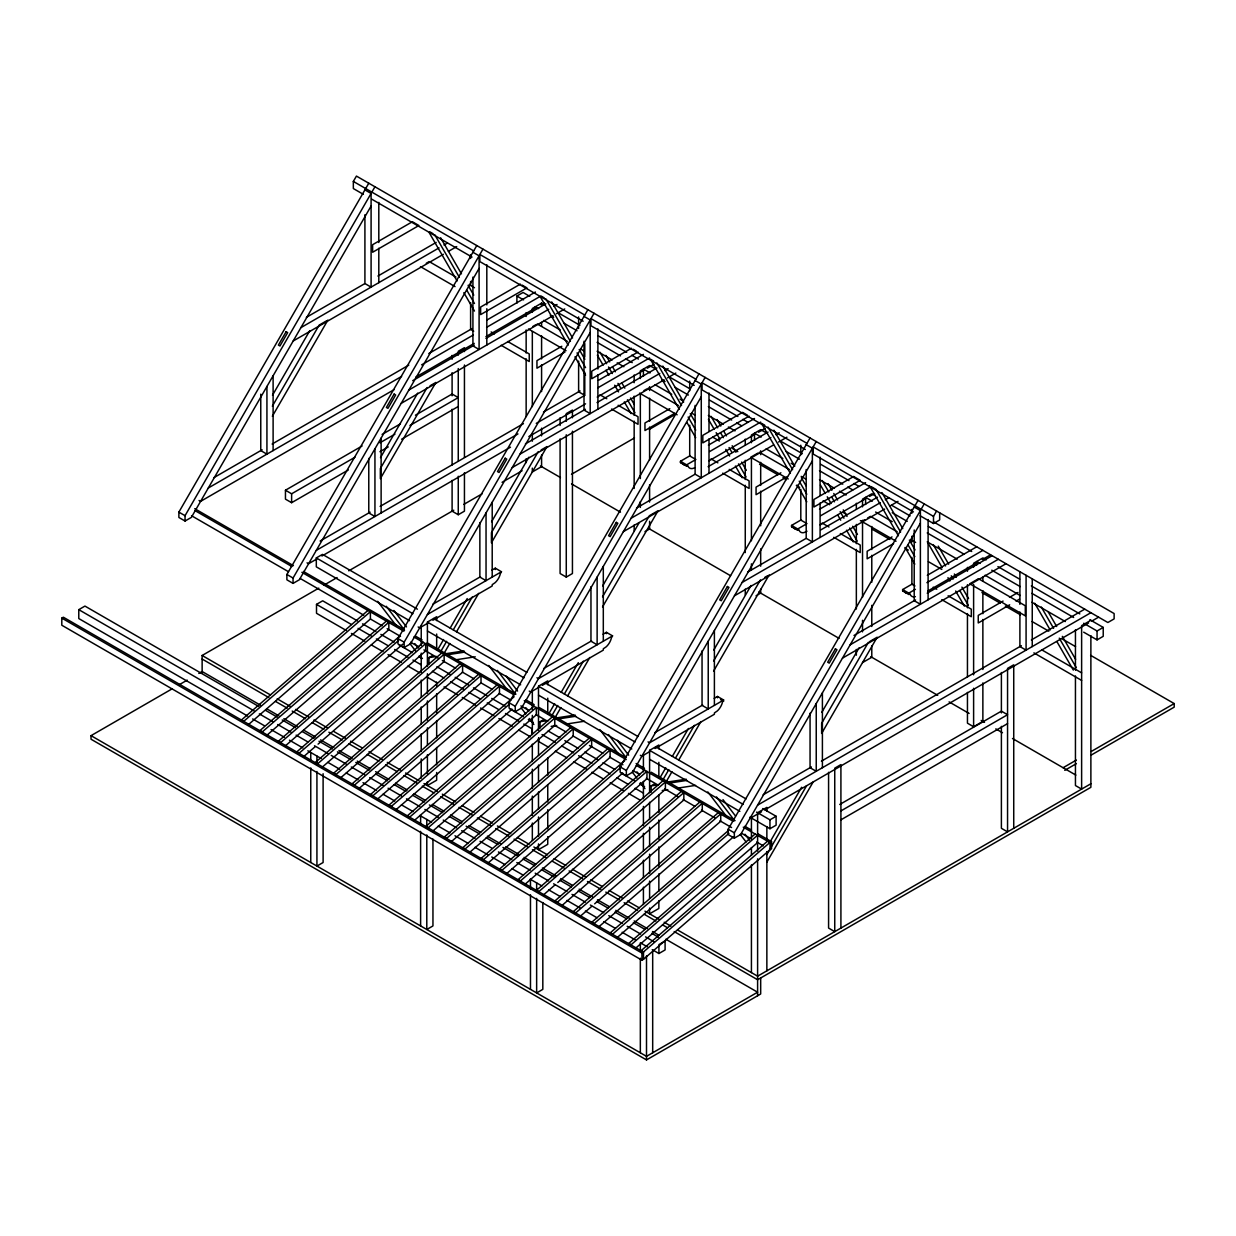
<?xml version="1.0" encoding="UTF-8"?>
<svg xmlns="http://www.w3.org/2000/svg" width="1236" height="1236" viewBox="0 0 1236 1236"><rect width="100%" height="100%" fill="white"/><g stroke="black" fill="none" stroke-linecap="round" stroke-linejoin="round"><path stroke-width="1.5" d="M363.369 194.346L353.341 188.552L353.341 181.429L356.431 176.084L1114.13 613.55L1114.13 618.896L1107.858 622.511L933.582 521.901M371.094 206.057L191.333 517.405L185.045 521.02L178.88 517.467L178.88 512.121L368.776 183.206M185.045 521.02L185.045 515.675L374.941 186.775M272.492 395.273L309.742 330.723M272.337 406.211L319.151 325.114L326.428 320.927M272.337 416.285L327.88 320.078M479.089 268.413L299.344 579.761L293.056 583.392L286.891 579.823L286.891 574.477L476.787 245.562M293.056 583.392L293.056 578.046L482.952 249.131M380.487 457.629L417.753 393.079M427.162 387.486L380.348 468.568L380.348 478.656L435.891 382.434L430.066 385.802M590.19 332.546L410.429 643.894L404.157 647.525L397.977 643.956L397.977 638.61L587.872 309.711M404.157 647.525L404.157 642.179L594.053 313.28M491.588 521.762L528.853 457.227M538.263 451.619L491.434 532.716L491.434 542.789L546.992 446.582L541.167 449.935M437.884 649.363L443.57 639.537M450.182 628.058L467.223 598.564M440.974 651.14L446.644 641.314M453.272 629.835L472.198 597.065M443.987 653.473L449.78 643.446M456.532 631.766L478.703 593.342M701.275 396.694L521.53 708.043L515.242 711.658L509.077 708.104L509.077 702.759L698.973 373.844M515.242 711.658L515.242 706.312L705.138 377.413M602.674 585.895L638.981 523.013M602.535 596.849L649.348 515.752L658.077 510.715L602.535 606.922M548.985 713.496L554.655 703.67M561.283 692.191L578.309 662.697M552.059 715.289L557.745 705.447M564.373 693.983L583.299 661.198M555.088 717.606L560.866 707.595M567.618 695.899L589.804 657.49M812.376 460.827L632.616 772.176L626.343 775.806L620.163 772.237L620.163 766.892L810.059 437.992M626.343 775.806L626.343 770.461L816.239 441.546M713.775 650.043L751.04 585.493M713.62 660.982L760.449 579.9M713.62 671.071L769.178 574.864M660.07 777.645L665.756 767.803M672.369 756.339L688.467 728.467M663.16 779.422L668.83 769.595M675.459 758.116L694.385 725.331M666.173 781.755L671.967 771.727M678.718 760.032L700.889 721.623M920.387 523.183L740.627 834.532L734.338 838.162L728.174 834.594L728.174 829.248L918.07 500.348M734.338 838.162L734.338 832.817L924.234 503.902M939.669 512.816L939.669 519.939L933.504 523.508L933.504 516.385L936.579 511.04M821.785 712.399L859.051 647.849M868.444 642.256L821.631 723.338L821.631 733.427L877.174 637.22L869.912 641.407M769.456 842.983L801.623 787.255M766.861 854.586L806.598 785.756M766.861 862.156L813.149 781.971M368.081 610.321L241.561 719.893L243.863 721.221L370.398 611.65L370.398 619.004L248.235 724.79M386.513 620.966L259.993 730.538L262.31 731.866L388.83 622.295L388.83 629.649L266.667 735.435M399.135 636.648L278.424 741.183L280.742 742.512L398.548 640.495M285.114 746.08L402.905 644.064M423.392 642.256L296.872 751.828L299.189 753.157L425.709 643.585L425.709 650.939L318.085 744.134M303.546 756.726L315.18 746.652M441.839 652.902L315.304 762.473L317.621 763.802L444.141 654.23L444.141 661.584L321.993 767.371M460.271 663.547L333.751 773.118L336.068 774.447L462.588 664.875L462.588 672.23L340.425 778.016M478.703 674.192L352.183 783.763L354.5 785.092L481.02 675.52L481.02 682.875L358.857 788.661M497.15 684.837L370.63 794.408L372.932 795.737L499.468 686.165L499.468 693.52L377.304 799.306M514.13 696.733L389.062 805.053L391.379 806.382L509.17 704.365M395.736 809.951L512.09 709.201M534.029 706.127L407.494 815.698L409.811 817.027L536.331 707.455L536.331 714.81L414.184 820.596M552.461 716.772L425.941 826.343L428.259 827.672L554.779 718.101L554.779 725.455L432.615 831.241M570.908 727.417L444.373 836.988L446.69 838.317L573.21 728.746L573.21 736.1L451.047 841.886M589.34 738.062L462.82 847.633L465.138 848.962L591.658 739.391L591.658 746.745L469.495 852.531M607.772 748.707L481.252 858.278L483.57 859.607L610.09 750.036L610.09 757.39L487.926 863.176M624.767 760.603L499.699 868.923L502.001 870.252L621.26 766.984M506.374 873.821L622.712 773.072M644.651 769.997L518.131 879.568L520.449 880.913L646.969 771.326L646.969 778.68L524.806 884.466M663.099 780.642L536.563 890.214L538.881 891.558L665.401 781.986L665.401 789.325L557.791 882.519M543.253 895.111L554.887 885.038M681.53 791.287L555.01 900.859L557.328 902.203L683.848 792.631L683.848 799.97L561.685 905.756M699.962 801.932L573.442 911.504L575.76 912.848L702.28 803.276L702.28 810.615L594.67 903.81M580.117 916.401L591.766 906.328M718.41 812.577L591.889 922.149L594.207 923.493L720.727 813.921L720.727 821.26L598.564 927.046M728.128 830.777L610.321 932.794L612.639 934.138L728.977 833.373M616.996 937.707L733.35 836.942M755.289 833.867L628.769 943.439L631.071 944.783L757.606 835.212M635.443 948.352L757.606 842.55M767.71 841.036L641.19 950.608L643.492 951.952L643.492 959.29L641.947 960.187L61.8 625.231L61.8 618.108L63.345 617.212L643.492 952.168L641.947 953.064L61.8 618.108M643.492 951.952L770.028 842.38L770.028 849.719L643.492 959.29M306.358 317.358L364.605 283.739M377.922 276.045L436.184 242.41M300.889 327.648L439.027 247.895M444.018 245.022L447.339 243.09M426.281 263.268L429.186 261.599L455.945 277.034M293.164 341.012L443.369 254.292M448.374 251.402L456.717 246.582M520.387 284.11L480.634 307.053L480.634 314.608L526.922 287.88L522.009 285.053M516.895 303.16L516.895 296.037L523.075 292.469L529.75 296.331M213.797 477.699L262.125 449.811M272.121 444.033L408.761 365.145M428.768 353.589L472.09 328.575M487.092 319.923L535.42 292.02M208.297 488.004L401.607 376.408M421.6 364.852L473.264 335.033M486.598 327.339L539.916 296.547M541.584 303.16L532.33 308.506L532.33 312.353M394.129 389.618L200.587 501.368L199.042 500.472M415.821 377.104L474.222 343.392M485.902 336.64L535.945 307.749M540.951 304.859L544.288 302.928M412.7 380.688L474.284 345.122M485.933 338.401L545.848 303.809M408.884 390.004L548.691 309.294M553.682 306.42L557.019 304.489M532.84 326.474L535.744 324.79M401.175 403.369L553.048 315.69M556.385 313.759L564.728 308.954M247.633 716.046L78.78 618.556L78.78 609.657L84.944 606.088L258.818 706.482M348.289 469.989L291.619 502.697L285.454 499.143L285.454 490.228L362.102 445.98M382.109 434.423L400.433 423.84M415.435 415.188L452.098 394.021L458.262 397.59L409.935 425.493M285.454 490.228L291.619 493.797L354.948 457.243M379.946 442.797L394.948 434.145M561.793 346.281L536.949 360.634L536.949 368.189L565.053 351.966M379.946 451.712L388.274 446.907M401.607 439.213L458.262 406.49M631.472 348.243L591.735 371.186L591.735 378.741L638.023 352.028M320.139 541.028L370.136 512.168M380.132 506.389L523.446 423.654M543.438 412.098L580.101 390.947M598.425 380.364L643.415 354.377M316.308 550.36L517.946 433.944M536.269 423.361L584.597 395.458M597.93 387.764L649.595 357.946M409.579 620.688L316.308 566.845L316.308 557.93L322.488 554.377L417.413 609.178M316.941 558.904L308.598 563.724L307.053 562.828M321.947 556.015L510.483 447.169M528.838 436.571L585.555 403.817M597.235 397.08L643.956 370.105M647.293 368.173L653.968 364.326M525.455 443.863L585.37 409.27M597.034 402.55L656.949 367.957M519.985 454.153L659.792 373.442M664.783 370.553L668.104 368.637M643.925 390.607L646.83 388.923M512.276 467.517L664.134 379.838M667.471 377.907L675.829 373.087M202.132 673.296L202.132 655.482L318.78 588.135M323.786 585.246L337.104 577.552M348.768 570.816L453.766 510.205M463.763 504.427L482.086 493.844M502.079 482.303L522.086 470.761M452.098 480.402L452.098 511.163L458.262 514.732L464.442 511.163L464.442 472.708M346.435 630.561L316.509 613.288L316.509 604.373L322.689 600.804L357.59 620.966M760.681 977.954L760.681 993.991L646.505 1059.916L91.031 739.221L91.031 735.652L172.283 688.746M178.911 684.914L187.208 680.124M198.811 673.435L202.132 671.519L260.518 705.215M669.804 408.652L644.96 422.99L644.96 430.545L674.717 413.365M571.48 474.315L634.485 437.93M649.41 429.325L674.284 414.956M749.109 416.161L702.82 442.89L702.82 435.335L742.573 412.376L747.471 415.219M432.755 604.28L480.48 576.733M492.005 570.074L495.296 568.174L501.461 571.743L500.317 573.751A10.738 6.195 -60 0 1 498.834 577.753L498.293 578.711A10.738 6.195 -60 0 1 494.91 582.836L492.206 584.659L492.206 585.988L432.878 620.256M694.725 467.733L693.18 468.367A10.738 6.195 -60 0 1 689.796 468.15L689.255 467.811A10.738 6.195 -60 0 1 687.788 465.508L686.629 466.173L680.449 462.619L680.449 461.275L690.321 455.574M708.429 445.13L754.516 418.525M680.449 462.619L681.608 461.94M427.409 614.493L501.461 571.743M680.449 461.275L686.629 464.844L694.848 460.086M709.665 451.542L760.681 422.079M427.409 666.312L427.409 622.079L436.663 616.733L436.663 620.58M427.934 623.098L419.684 627.857L418.154 626.976M709.062 460.796L755.211 434.145M758.518 432.245L765.099 428.444M636.555 507.996L694.802 474.377M708.12 466.683L768.035 432.09M631.071 518.286L770.878 437.575M775.868 434.686L779.205 432.77M757.931 453.071L750.654 457.274L788.228 478.965M623.361 531.65L773.566 444.929M778.572 442.04L786.915 437.22M560.093 438.904L560.093 573.519L566.273 577.088L572.438 573.519L572.438 431.209M644.96 531.65L649.595 528.977L649.595 521.298M428.954 663.948L428.954 657.614L432.028 655.837M780.889 472.785L756.061 487.123L756.061 494.678L787.471 476.555M543.84 668.429L591.58 640.866M603.091 634.222L606.382 632.322L612.562 635.876L611.403 637.884A10.738 6.195 -60 0 1 609.92 641.886L609.379 642.859A10.738 6.195 -60 0 1 606.011 646.969L603.307 648.792L603.307 650.136L542.326 685.347M806.969 531.202L804.265 532.5A10.738 6.195 -60 0 1 800.897 532.299L800.356 531.943A10.738 6.195 -60 0 1 798.873 529.657L797.714 530.321L791.55 526.752L791.55 525.424L801.422 519.723M819.53 509.263L865.602 482.658M791.55 526.752L792.709 526.088A10.738 6.195 -60 0 0 792.971 526.783M612.562 635.876L538.494 678.641L536.949 677.745M791.55 525.424L797.714 528.977L805.949 524.234M820.766 515.675L870.129 487.169M538.494 730.445L538.494 686.212L547.749 680.866L547.749 684.713M539.02 687.247L530.785 692.005L529.24 691.109M820.163 524.929L866.312 498.293M869.603 496.378L874.547 493.535M747.641 572.144L805.903 538.51M820.874 529.858L877.467 497.196M742.172 582.434L880.31 502.681M885.3 499.792L888.638 497.876M764.806 577.382L767.71 575.698M861.755 521.407L864.659 519.723M867.564 518.054L870.484 516.37L897.228 531.82M734.462 595.798L884.652 509.077M889.657 506.188L898.016 501.368M756.061 595.798L760.681 593.125L760.681 589.278M540.039 728.081L540.039 721.747L543.129 719.97M891.99 536.918L867.147 551.271L867.147 558.827L893.597 543.546M654.941 732.562L702.666 705.014M714.192 698.355L717.483 696.455L723.647 700.024L722.504 702.017A10.738 6.195 -60 0 1 721.021 706.034L720.48 706.992A10.738 6.195 -60 0 1 717.096 711.117L714.393 712.94L714.393 714.269L655.065 748.522M915.366 596.648A10.738 6.195 -60 0 1 911.983 596.432L911.457 596.076A10.738 6.195 -60 0 1 909.974 593.79L908.815 594.454L902.635 590.901L902.635 589.557L912.508 583.855M927.324 575.296L976.703 546.791M902.635 590.901L903.794 590.221A10.738 6.195 -60 0 0 904.057 590.916M723.647 700.024L649.595 742.774L648.05 741.894M902.635 589.557L908.815 593.125L915.397 589.325M926.907 582.666L982.867 550.36M649.595 792.662L649.595 750.345L658.85 744.999L658.85 748.846M650.121 751.38L641.87 756.138L640.341 755.258M927.958 590.978L977.398 562.426M982.342 559.568L990.592 554.809M853.999 635.458L915.567 599.908M927.216 593.172L992.137 555.706M850.183 644.79L998.302 559.275M842.458 658.155L1006.011 563.724M862.527 662.604L871.782 657.258L871.782 645.717M651.14 792.214L651.14 785.895L654.215 784.118M1003.076 601.067L978.248 615.404L978.248 622.959L1009.657 604.821M1009.488 597.374L1017.985 592.461M1016.054 601.144L1019.576 599.105M763.091 794.841L811.419 766.938M821.415 761.16L1021.384 645.717M1031.38 639.939L1084.714 609.163M757.606 805.13L1090.878 612.716M1090.878 620.287L1081.624 625.632L1081.624 789.109L1075.444 785.54L1075.444 675.922M749.881 818.495L761.561 811.758M764.899 809.827L1088.592 622.959M1091.913 621.028L1098.588 617.166M756.571 812.114L769.951 819.839L776.115 816.27L776.115 825.184L769.951 828.738L749.881 817.166M1083.678 623.253L1097.058 630.978L1103.223 627.424L1103.223 636.324L1097.058 639.893L1083.678 632.168M770.028 849.719L771.558 848.838L771.558 841.701L770.028 842.597L743.269 827.147M967.448 692.407L967.448 723.184L973.613 726.753L982.867 721.407L982.867 682.936M839.754 804.481L1001.392 711.148L1007.556 714.717L840.913 810.924M840.913 819.839L1007.556 723.632M658.927 953.512L665.092 949.943L665.092 941.029L658.927 944.598L658.927 953.512L652.237 949.65M1063.099 767.726L1076.371 760.063M1091.295 751.457L1174.2 703.578L1174.2 707.146L1091.295 755.011M1064.768 770.337L1076.371 763.632M1090.878 783.763L757.606 976.177L677.529 929.951M445.207 653.798L464.025 650.909M428.954 657.614L436.478 656.455M445.887 655.003L464.705 652.114M454.863 659.947L475.242 656.81M556.308 717.946L575.126 715.041M540.039 721.747L547.563 720.588M558.857 718.858L575.791 716.247M551.148 726.366L556.71 725.517M565.964 724.095L584.473 721.237M667.394 782.079L686.212 779.19M651.14 785.895L658.664 784.736M669.958 782.991L686.892 780.395M662.249 790.515L667.795 789.649M677.05 788.228L695.574 785.385M353.341 181.429L473.697 250.908M584.783 315.056L479.862 254.477L479.862 261.599L583.129 321.221M695.883 379.189L590.962 318.61L590.962 325.748L694.215 385.354M806.969 443.338L702.048 382.758L702.048 389.881L805.316 449.502M933.504 516.385L813.149 446.891L813.149 454.029L913.435 511.92M364.914 189.896L371.094 193.449L371.094 287.123L364.914 283.554L364.914 214.74M472.925 252.252L479.089 255.821L479.089 349.479L472.925 345.91L472.925 277.096M584.01 316.385L590.19 319.954L590.19 413.612L584.01 410.058L584.01 341.244M695.111 380.534L701.275 384.087L701.275 477.76L695.111 474.191L695.111 405.377M806.196 444.666L812.376 448.235L812.376 541.893L806.196 538.34L806.196 469.525M914.207 507.023L920.387 510.592L920.387 604.25L914.207 600.696L914.207 529.966M429.819 231.812L433.079 233.712M540.904 295.96L544.18 297.845M633.11 349.185L636.385 351.086M653.643 361.036L650.368 359.151L679.29 409.255M764.729 425.184L761.453 423.284L790.391 473.403M871.102 486.598L876.015 489.425L900.611 532.036M371.727 199.166L472.028 257.073M920.125 515.783L933.504 523.508M541.461 303.083L544.798 305.014M558.178 312.739L579.9 325.284M598.286 335.898L626.698 352.306M631.72 355.195L638.409 359.058M656.254 369.363L649.595 365.516L640.341 370.862L640.341 378.556M669.572 377.057L689.564 388.598M709.541 400.124L737.861 416.47M742.851 419.359L747.857 422.248M767.34 433.496L760.681 429.649L751.426 434.995L751.426 442.689M780.673 441.19L802.318 453.689M820.642 464.272L848.947 480.619M853.952 483.492L858.943 486.381M875.103 495.713L871.782 493.797L862.527 499.143L862.527 506.837M891.759 505.339L910.082 515.906M928.406 526.49L971.697 551.488M986.22 559.862L982.867 557.93L973.613 563.276L973.613 567.123M997.915 566.613L1019.654 579.159M1031.349 585.926L1079.816 613.906M1089.858 619.7L1103.223 627.424M516.895 296.037L523.585 299.885M535.281 306.652L538.633 308.583M550.329 315.334L553.666 317.266M563.693 323.059L577.073 330.769M597.127 342.357L620.534 355.86M625.555 358.764L632.229 362.627M650.074 372.932L643.415 369.085L643.415 376.207M661.739 379.653L665.076 381.584M675.057 387.347L688.39 395.041M708.367 406.582L731.681 420.039M736.687 422.928L741.677 425.802M761.175 437.065L754.516 433.218L754.516 440.34M786.158 451.48L799.476 459.174M819.468 470.715L842.782 484.172M847.772 487.061L852.778 489.95M872.276 501.198L865.602 497.351L865.602 504.489M892.253 512.739L907.239 521.391M927.232 532.932L963.864 554.083M980.04 563.431L976.703 561.499L976.703 565.053M991.751 570.182L1020.163 586.59M1031.859 593.342L1073.651 617.475M543.639 320.387L560.356 330.027M597.127 351.256L612.175 359.954M617.197 362.843L623.871 366.706M655.08 384.72L671.735 394.33M680.063 399.135L683.384 401.067M708.367 415.481L723.354 424.133M728.359 427.023L735.018 430.87M766.165 448.853L782.821 458.479M791.148 463.284L794.485 465.2M819.468 479.63L834.455 488.282M839.445 491.171L846.119 495.003M875.598 512.028L892.253 521.654M927.232 541.847L957.205 559.151M985.061 575.234L1020.163 595.489M1031.859 602.256L1065.293 621.553M469.325 284.759L474.47 287.741M537.197 323.956L567.293 341.321M580.673 349.046L584.01 350.978M648.297 388.089L678.394 405.47M691.758 413.195L695.111 415.126M759.383 452.237L789.48 469.603M801.191 476.37L806.196 479.259M910.608 539.545L915.629 542.434M420.456 266.636L455.049 286.597M528.467 328.992L566.042 350.684M639.568 393.125L677.143 414.817M860.395 520.619L896.054 541.213M712.739 437.158L719.429 441.02M732.793 448.745L737.815 451.634M759.553 464.195L777.938 474.809M782.96 477.699L786.297 479.63M796.339 485.424L799.677 487.355M823.083 500.874L829.773 504.736M843.153 512.461L846.49 514.392M871.565 528.869L889.966 539.483M905.015 548.166L908.352 550.097M928.421 561.685L941.801 569.41M981.925 592.569L1000.31 603.199M1005.332 606.088L1020.38 614.771M1032.075 621.538L1048.808 631.194M1062.172 638.904L1075.552 646.629M1090.6 655.327L1174.2 703.578M491.155 331.959L494.462 333.874M507.718 341.522L529.24 353.944L529.24 361.515L501.136 345.277M599.939 394.763L606.783 398.718M618.154 405.284L638.023 416.748L638.023 424.303L611.573 409.039M711.024 458.896L717.869 462.851M729.24 469.417L749.109 480.897L749.109 488.452L722.658 473.172M822.125 523.044L828.97 527M840.341 533.55L860.21 545.03L860.21 552.585L833.759 537.32M933.211 587.177L936.749 589.217M948.12 595.783L971.295 609.163L971.295 616.733L941.77 599.676M1041.886 649.92L1081.624 672.863M1033.899 652.871L1081.624 680.418M473.697 331.217L470.607 329.44L470.607 302.573M695.883 459.498L689.703 455.93L689.703 425.23M806.969 523.631L800.804 520.078L800.804 489.379M914.98 585.988L911.89 584.211L911.89 557.343M540.41 465.957L560.433 477.513M571.542 483.925L620.487 512.183M648.452 528.328L730.584 575.744M758.811 592.044L839.059 638.379M870.7 656.64L937.707 695.327M949.093 701.894L969.117 713.45M981.183 720.418L984.52 722.349M995.799 728.869L1002.473 732.716M1012.485 738.495L1075.861 775.096M720.573 699.576L723.647 701.353M433.573 618.51L526.845 672.353M544.674 682.643L637.93 736.486M655.76 746.791L746.034 798.904M762.736 808.545L776.115 816.27M316.308 557.93L412.901 613.705M427.409 622.079L524.002 677.838M538.494 686.212L635.088 741.986M649.595 750.345L743.191 804.389M427.409 630.978L520.665 684.821M538.494 695.126L631.766 748.97M649.595 759.259L739.854 811.372M194.747 508.691L293.395 565.64M303.423 571.434L403.739 629.34M415.45 636.107L422.14 639.97M427.146 642.859L515.767 694.014M525.794 699.808L534.153 704.644M539.174 707.533L626.111 757.73M636.138 763.524L644.497 768.344M651.187 772.206L734.787 820.472M744.814 826.266L751.503 830.128M758.193 833.976L771.558 841.701M194.886 510.545L291.851 566.521M301.878 572.314L403.878 631.194M413.905 636.988L514.222 694.91M524.249 700.704L626.235 759.584M636.262 765.378L733.242 821.353M191.534 515.736L288.513 571.727M300.209 578.479L363.739 615.157M370.429 619.02L382.14 625.787M387.146 628.676L400.526 636.401M410.553 642.195L418.911 647.015M423.933 649.904L438.981 658.603M442.318 660.534L455.698 668.259M462.388 672.106L474.099 678.873M480.773 682.735L492.484 689.487M499.174 693.35L510.87 700.101M520.912 705.895L529.271 710.731M535.945 714.578L547.656 721.345M554.346 725.208L566.042 731.959M572.731 735.822L584.443 742.573M589.448 745.478L602.828 753.203M609.518 757.05L622.898 764.775M632.925 770.569L639.615 774.431M646.304 778.294L658 785.045M664.69 788.908L678.07 796.633M683.075 799.522L694.786 806.289M701.476 810.152L714.841 817.861M719.862 820.766L731.573 827.517M741.6 833.311L751.627 839.105M756.648 841.994L763.338 845.857M178.88 512.121L185.045 515.675M286.891 574.477L293.056 578.046M397.977 638.61L404.157 642.179M509.077 702.759L515.242 706.312M620.163 766.892L626.343 770.461M728.174 829.248L734.338 832.817M362.581 623.84L375.883 631.519M380.858 634.392L394.16 642.071M399.151 644.96L412.438 652.639M419.097 656.47L422.418 658.386M436.895 666.745L450.198 674.423M455.188 677.313L468.49 684.991M473.465 687.865L486.768 695.544M491.758 698.417L505.045 706.096M510.035 708.97L523.338 716.648M528.328 719.537L533.303 722.411M548.197 731.001L559.831 737.722M564.821 740.611L578.124 748.274M584.767 752.121L598.07 759.8M603.044 762.674L614.678 769.395M621.337 773.226L634.64 780.905M639.615 783.794L644.605 786.668M316.509 604.373L351.426 624.52M358.069 628.367L371.372 636.046M376.347 638.919L387.996 645.64M394.639 649.472L407.942 657.15M412.917 660.039L421.229 664.829M432.399 671.272L444.033 677.992M450.676 681.824L463.979 689.503M468.954 692.392L480.603 699.112M487.247 702.944L498.88 709.665M505.524 713.496L518.826 721.175M523.817 724.049L532.129 728.854L532.129 734.199M542.032 734.57L555.319 742.249M561.978 746.08L573.612 752.801M578.587 755.69L591.889 763.354M598.533 767.201L610.182 773.921M616.826 777.753L628.46 784.474M635.103 788.305L643.415 793.11M351.426 633.435L364.713 641.113M371.372 644.945L383.005 651.666M387.996 654.555L401.283 662.218M407.942 666.065L419.576 672.786M427.409 677.297L437.374 683.06M444.033 686.907L457.32 694.586M462.31 697.459L475.613 705.138M480.603 708.012L493.89 715.69M498.88 718.564L512.183 726.243M518.826 730.09L530.46 736.81M548.676 747.316L538.695 741.554L538.695 738M555.319 751.164L566.953 757.869M573.612 761.716L586.899 769.395M591.889 772.268L603.523 778.989M610.182 782.821L623.469 790.499M628.46 793.388L640.093 800.094M202.132 655.482L270.529 694.972M277.188 698.819L290.537 706.529M295.543 709.418L308.892 717.112M313.898 720.001L327.231 727.71M333.905 731.558L345.586 738.309M350.591 741.198L362.272 747.934M368.946 751.782L382.279 759.491M387.285 762.38L400.634 770.09M405.64 772.979L418.989 780.673M423.979 783.562L437.328 791.272M442.334 794.161L455.682 801.87M462.357 805.717L474.021 812.454M480.696 816.316L492.376 823.052M497.382 825.942L510.731 833.651M517.405 837.498L529.07 844.234M533.875 847L547.424 854.833M554.099 858.68L565.779 865.432M572.438 869.279L585.787 876.988M590.793 879.877L602.473 886.614M609.147 890.461L622.48 898.17M627.486 901.059L639.166 907.796M644.96 911.148L659.19 919.352M664.18 922.241L670.854 926.104M202.132 659.051L268.861 697.567M275.52 701.415L287.2 708.166M292.206 711.055L305.555 718.749M312.229 722.612L323.894 729.348M328.9 732.237L342.248 739.947M348.923 743.794L360.603 750.53M367.277 754.393L378.942 761.129M385.617 764.976L397.297 771.727M403.971 775.575L417.32 783.284M422.31 786.173L433.99 792.909M440.665 796.757L454.014 804.466M459.019 807.355L472.353 815.065M477.359 817.954L490.707 825.648M495.713 828.537L509.062 836.247M514.068 839.136L527.401 846.845M532.407 849.735L545.756 857.429M552.43 861.291L564.11 868.027M569.101 870.917L582.45 878.626M587.455 881.515L600.804 889.209M605.81 892.098L619.143 899.808M624.149 902.697L637.498 910.407M644.172 914.254L655.852 920.99M662.527 924.852L667.517 927.742M674.192 931.589L757.606 979.746L1090.878 787.317L1090.878 635.675M267.192 709.078L278.857 715.814M283.863 718.703L297.212 726.413M303.886 730.26L315.566 736.996M320.572 739.885L333.905 747.595M338.911 750.484L352.26 758.193M357.266 761.082L370.615 768.777M375.605 771.666L388.954 779.375M395.628 783.222L407.308 789.974M413.983 793.821L425.647 800.557M432.322 804.42L444.002 811.156M450.676 815.003L462.357 821.755M469.016 825.602L480.696 832.338M487.37 836.2L500.719 843.894M505.725 846.784L519.058 854.493M524.064 857.382L535.744 864.118M542.419 867.981L555.767 875.675M560.773 878.564L572.438 885.316M579.112 889.163L592.461 896.872M597.467 899.762L609.147 906.498M615.806 910.345L629.155 918.054M634.161 920.944L647.51 928.653M652.515 931.542L659.19 935.389M665.849 939.236L757.606 992.214L646.505 1056.347L91.031 735.652M265.508 710.329L277.219 717.096M282.225 719.985L295.605 727.71M302.295 731.573L313.99 738.325M319.012 741.229L332.391 748.939M337.397 751.843L350.777 759.568M355.798 762.457L369.178 770.183M375.852 774.045L387.563 780.797M394.253 784.659L405.949 791.411M412.639 795.273L424.35 802.04M429.355 804.93L442.735 812.655M449.425 816.517L461.121 823.269M466.142 826.173L479.522 833.883M486.211 837.745L497.907 844.512M502.928 847.402L517.977 856.085M522.982 858.989L534.694 865.741M541.383 869.603L554.748 877.328M559.769 880.217L571.465 886.985M578.154 890.847L589.866 897.599M596.555 901.461L608.251 908.213M614.941 912.075L626.652 918.827M633.326 922.689L645.038 929.457M651.727 933.319L658.417 937.182M78.78 609.657L254.322 711.009M259.344 713.898L272.708 721.623M277.729 724.512L291.109 732.237M296.115 735.142L307.826 741.894M314.516 745.756L327.895 753.481M331.233 755.412L346.281 764.095M351.302 766.984L364.666 774.709M369.688 777.614L383.067 785.323M388.073 788.228L401.453 795.953M406.474 798.842L419.838 806.567M424.86 809.456L438.239 817.181M443.245 820.086L456.625 827.796M461.646 830.7L475.01 838.425M480.031 841.314L491.743 848.066M498.417 851.928L511.797 859.653M516.818 862.558L530.182 870.268M535.203 873.172L548.583 880.897M553.604 883.786L566.969 891.511M571.99 894.4L585.37 902.125M590.375 905.03L603.755 912.74M608.776 915.644L622.141 923.369M627.162 926.258L640.542 933.983M645.547 936.873L653.906 941.708M252.654 718.95L264.349 725.702M271.039 729.564L284.419 737.289M289.44 740.179L302.805 747.904M307.826 750.793L321.205 758.518M327.895 762.38L339.591 769.147M346.281 772.994L357.976 779.761M362.998 782.651L376.377 790.376M383.067 794.238L394.763 800.99M401.453 804.852L413.148 811.619M419.838 815.466L431.549 822.234M438.239 826.096L449.935 832.848M454.956 835.737L468.336 843.462M475.01 847.324L488.39 855.049M491.743 856.981L505.107 864.706M511.797 868.568L523.508 875.32M530.182 879.182L541.893 885.934M548.583 889.796L560.279 896.563M566.969 900.411L580.348 908.136M585.37 911.04L597.065 917.792M603.755 921.654L615.451 928.406M622.141 932.268L635.52 939.993M647.231 946.745L640.341 942.774L640.341 950.499M722.983 799.615L735.528 816.038M716.478 796.926L734.725 820.812M744.984 834.238L749.541 840.217M707.842 791.952L726.351 816.177M740.24 834.362L746.034 841.932M617.258 740.256L628.66 755.181M608.467 734.57L625.57 756.957M636.973 771.882L639.259 774.864M599.831 729.595L618.34 753.821M632.229 772.006L636.864 778.062M640.341 782.604L644.96 788.661M506.157 676.107L517.56 691.032M497.366 670.422L515.628 694.308M525.887 707.749L528.174 710.731M488.745 665.462L507.254 689.688M521.144 707.857L525.764 713.914M529.24 718.456L533.875 724.512M393.929 610.476L406.474 626.899M386.281 606.289L404.527 630.175M414.786 643.601L418.216 648.081M377.644 601.314L396.153 625.54M410.043 643.724L415.837 651.295M419.298 655.837L421.615 658.865M1048.159 611.774L1056.672 626.528M1062.342 636.355L1075.598 659.313M1041.284 607L1053.582 628.305M1059.267 638.147L1076.293 667.641M1034.748 603.261L1050.183 629.974M1056.935 641.669L1073.327 670.066M938.248 546.142L948.661 564.172M954.346 573.998L956.231 577.274M961.917 587.115L968.53 598.595M933.273 544.643L945.571 565.949M951.257 575.791L953.141 579.066M959.769 590.53L968.282 605.285M927.711 542.573L942.172 567.618M947.966 577.645L949.897 580.982M955.675 591.009L964.358 606.042M881.932 492.561L902.759 528.622M909.372 540.086L915.057 549.927M908.182 545.153L914.81 556.617M869.464 485.64L898.402 535.76M905.138 547.455L914.794 564.157M828.105 483.647L831.89 490.198M833.79 493.473L837.575 500.024M843.246 509.865L847.031 516.416M852.716 526.258L857.444 534.446M822.187 480.51L828.8 491.974M831.643 496.887L834.485 501.816M840.156 511.642L843.941 518.208M849.626 528.035L857.197 541.152M820.472 485.115L825.293 493.458M827.224 496.795L831.086 503.485M837.838 515.18L840.727 520.186M846.505 530.213L853.257 541.893M773.921 430.205L794.748 466.266M801.376 477.729L806.104 485.933M768.004 427.069L792.6 469.68M799.228 481.159L806.799 494.261M797.143 485.084L806.784 501.801M717.019 419.498L720.804 426.049M723.632 430.978L726.474 435.891M732.16 445.717L735.945 452.283M741.615 462.11L746.343 470.313M711.086 416.362L717.714 427.841M720.557 432.755L723.384 437.668M729.07 447.509L731.913 452.422M738.525 463.902L746.096 477.003M708.413 419.298L714.207 429.325M716.138 432.662L719.985 439.336M725.779 449.363L729.626 456.053M735.42 466.065L742.172 477.76M662.836 366.072L683.647 402.117M690.275 413.596L695.003 421.785M656.903 362.936L681.515 405.547M688.143 417.011L695.713 430.128M687.015 422.619L695.683 437.652M605.918 355.365L609.703 361.916M612.546 366.829L615.389 371.758M622.002 383.222L624.844 388.135M630.514 397.977L634.3 404.527M600.001 352.229L606.613 363.693M608.514 366.984L612.299 373.535M617.969 383.361L620.812 388.289M627.44 399.753L635.01 412.87M597.328 355.165L603.106 365.176M606.011 370.197L608.9 375.203M614.678 385.23L618.541 391.905M624.319 401.932L631.071 413.627M551.735 301.924L572.562 337.984M579.19 349.448L584.86 359.29M545.818 298.788L570.414 341.399M577.042 352.878L585.555 367.633M540.24 296.686L568.205 345.122M574.956 356.818L585.555 375.188M440.649 237.791L461.461 273.836M468.089 285.315L473.759 295.157M434.717 234.655L459.329 277.266M466.899 290.383L474.47 303.484M429.139 232.538L457.104 280.974M463.855 292.669L474.47 311.039M1097.058 630.978L1097.058 639.893M1075.444 629.757L1075.444 670.144M1032.245 578.865L1032.245 646.567M1026.081 575.296L1026.081 650.136L1019.901 646.567L1019.901 612.036M1019.901 571.743L1019.901 604.358M1013.736 828.305L1013.736 664.829L1007.556 668.398L1007.556 831.859L1001.392 828.305L1001.392 726.366M1001.392 672.523L1001.392 712.909M982.867 577.166L982.867 581.013M982.867 590.623L982.867 613.705M982.867 619.468L982.867 669.479M973.613 584.427L973.613 674.825M973.613 688.282L973.613 726.753M967.448 567.401L967.448 571.248M967.448 584.721L967.448 607.788M967.448 613.566L967.448 677.034M928.097 519.522L928.097 599.8M911.89 509.386L911.89 513.218M911.89 536.239L911.89 542.001M908.815 593.125L908.815 594.454M871.782 526.49L871.782 549.572M871.782 555.335L871.782 582.264M871.782 605.331L871.782 626.497M862.527 520.294L862.527 597.22M862.527 620.302L862.527 631.843M856.347 503.268L856.347 509.031M856.347 524.419L856.347 543.655M856.347 549.417L856.347 609.039M856.347 649.425L856.347 655.204M840.913 928.066L840.913 764.605L834.748 768.174L834.748 931.635L828.583 928.066L828.583 772.299M822.403 692.886L822.403 767.726M820.086 457.165L820.086 495.389M820.086 503.037L820.086 537.444M816.239 703.578L816.239 771.279L810.059 767.726L810.059 713.187M800.804 445.238L800.804 454.833M797.714 528.977L797.714 530.321M769.951 819.839L769.951 828.738M766.861 811.202L766.861 807.371L757.606 812.701L757.606 851.171M766.861 826.59L766.861 840.063M766.861 851.589L766.861 970.832M760.681 450.816L760.681 454.663M760.681 462.341L760.681 485.424M760.681 491.202L760.681 525.81M760.681 548.892L760.681 566.196M757.606 858.865L757.606 995.768M751.426 458.077L751.426 540.765M751.426 563.848L751.426 569.626M751.426 816.841L751.426 837.993M751.426 847.602L751.426 855.297M751.426 864.922L751.426 972.608M745.262 439.135L745.262 444.898M745.262 460.286L745.262 479.522M745.262 485.285L745.262 552.6M745.262 589.139L745.262 594.902M717.483 696.455L717.483 697.799M714.393 630.53L714.393 705.37M709 393.017L709 431.256M709 438.904L709 473.311M708.228 641.221L708.228 708.923L702.048 705.37L702.048 650.831M689.703 381.105L689.703 390.7M686.629 464.844L686.629 466.173M658.85 762.318L658.85 777.707M658.85 795.011L658.85 812.315M658.85 820.009L658.85 839.244M658.85 846.938L658.85 866.158M658.85 873.852L658.85 891.171M658.85 900.781L658.85 908.475L649.595 913.821L649.595 908.043M652.685 950.499L652.685 1052.794M649.595 386.667L649.595 390.514M649.595 398.208L649.595 421.291M649.595 427.053L649.595 459.746M649.595 484.744L649.595 502.063M649.595 802.272L649.595 819.592M649.595 827.27L649.595 846.505M649.595 854.2L649.595 873.435M649.595 881.129L649.595 898.433M646.505 955.984L646.505 1059.916M643.415 754.485L643.415 771.789M643.415 781.399L643.415 798.719M643.415 806.413L643.415 825.633M643.415 833.327L643.415 850.631M643.415 860.256L643.415 877.56M643.415 887.185L643.415 904.489M641.947 953.064L641.947 960.187M640.341 393.944L640.341 478.564M640.341 501.631L640.341 507.409M640.341 958.209L640.341 1052.794M634.161 374.987L634.161 382.681M634.161 396.138L634.161 415.373M634.161 421.152L634.161 488.452M634.161 524.991L634.161 530.769M606.382 632.322L606.382 633.651M603.307 566.397L603.307 641.221M597.9 328.884L597.9 369.023M597.9 374.755L597.9 409.162M597.127 577.088L597.127 644.79L590.962 641.221L590.962 586.683M584.783 343.546L584.783 356.988M584.783 372.33L584.783 395.35L578.618 391.797L578.618 361.097M578.618 316.957L578.618 328.482M572.438 417.753L572.438 410.058L566.273 413.627L566.273 421.306M566.273 434.778L566.273 577.088M560.093 417.753L560.093 425.447M547.749 698.17L547.749 713.558M547.749 757.792L547.749 775.096M547.749 784.721L547.749 802.025M547.749 809.719L547.749 828.954M547.749 836.648L547.749 844.342L538.494 849.673L538.494 843.91M542.82 902.512L542.82 989.356L536.64 992.925L536.64 898.356M541.584 322.395L541.584 326.242M541.584 335.852L541.584 358.934M541.584 364.697L541.584 391.627M541.584 428.166L541.584 435.86M541.584 455.08L541.584 466.621L532.33 471.967L532.33 468.12M538.494 738.139L538.494 755.443M538.494 765.069L538.494 782.373M538.494 791.982L538.494 809.286M538.494 816.981L538.494 836.216M536.64 882.906L536.64 890.631M532.33 331.588L532.33 406.582M532.33 433.512L532.33 441.206M532.33 690.337L532.33 709.572M532.33 715.335L532.33 734.57M532.33 744.196L532.33 761.5M532.33 769.194L532.33 788.429M532.33 796.108L532.33 815.343M532.33 823.037L532.33 840.341M530.476 879.352L530.476 888.993M530.476 894.787L530.476 989.356M526.15 312.631L526.15 316.478M526.15 329.935L526.15 353.017M526.15 358.795L526.15 416.486M526.15 458.788L526.15 462.635M495.296 568.174L495.296 569.518M492.206 502.249L492.206 577.088M486.814 264.736L486.814 304.89M486.814 308.706L486.814 345.029M486.042 512.94L486.042 580.642L479.862 577.088L479.862 522.55M470.607 254.601L470.607 258.448M470.607 281.468L470.607 285.3M464.442 351.549L464.442 347.702L458.262 351.256L458.262 355.103M464.442 365.006L464.442 457.32M458.262 368.575L458.262 460.889M458.262 476.262L458.262 514.732M452.098 355.396L452.098 359.243M452.098 372.7L452.098 395.783M452.098 409.24L452.098 465.014M436.663 634.037L436.663 649.425M436.663 682.117L436.663 685.965M436.663 693.659L436.663 712.878M436.663 720.573L436.663 737.892M436.663 747.502L436.663 764.806M436.663 772.5L436.663 780.194L427.409 785.54L427.409 781.693M432.955 839.074L432.955 925.934L426.791 929.503L426.791 834.918M427.409 673.744L427.409 693.226M427.409 700.92L427.409 720.155M427.409 727.85L427.409 745.154M427.409 754.763L427.409 773.999M426.791 819.483L426.791 827.208M421.229 626.204L421.229 645.439M421.229 653.133L421.229 672.353M421.229 680.047L421.229 697.351M421.229 706.977L421.229 724.281M421.229 733.906L421.229 751.21M421.229 758.904L421.229 778.124M420.611 815.914L420.611 823.639M420.611 831.365L420.611 925.934M381.121 438.116L381.121 512.94M378.803 202.38L378.803 242.519M378.803 248.266L378.803 282.673M374.941 448.807L374.941 516.509L368.776 512.94L368.776 458.401M323.106 773.721L323.106 862.512L316.926 866.065L316.926 771.496M316.926 756.061L316.926 763.771M310.761 752.492L310.761 760.217M310.761 767.927L310.761 862.512M291.619 493.797L291.619 502.697M273.11 375.759L273.11 450.584M266.93 386.451L266.93 454.153L260.765 450.584L260.765 394.176M796.633 529.163A10.738 6.195 -60 0 1 794.717 528.73L794.192 528.375A10.738 6.195 -60 0 1 793.296 527.401M907.734 593.311A10.738 6.195 -60 0 1 905.818 592.863L905.277 592.523A10.738 6.195 -60 0 1 904.397 591.55M685.547 465.03A10.738 6.195 -60 0 1 683.632 464.597L683.091 464.242A10.738 6.195 -60 0 1 681.87 462.65M286.119 331.727L278.394 345.091L279.939 345.972L287.664 332.623L286.119 331.727M394.114 394.083L386.404 407.447L387.95 408.344L395.659 394.979L394.114 394.083M505.215 458.216L497.505 471.58L499.05 472.476L506.76 459.112L505.215 458.216M616.316 522.365L608.591 535.729L610.136 536.609L617.845 523.245L616.316 522.365M727.401 586.497L719.692 599.862L721.237 600.758L728.946 587.394L727.401 586.497M835.412 648.854L827.687 662.218L829.232 663.114L836.957 649.75L835.412 648.854M412.376 221.754L372.623 244.697L372.623 252.252L418.911 225.524L412.376 221.754M853.659 476.524L813.921 499.468L813.921 507.023L860.21 480.31L853.659 476.524M978.479 578.726L969.75 583.763L1025.308 615.837L1025.308 605.764L978.479 578.726"/></g></svg>
